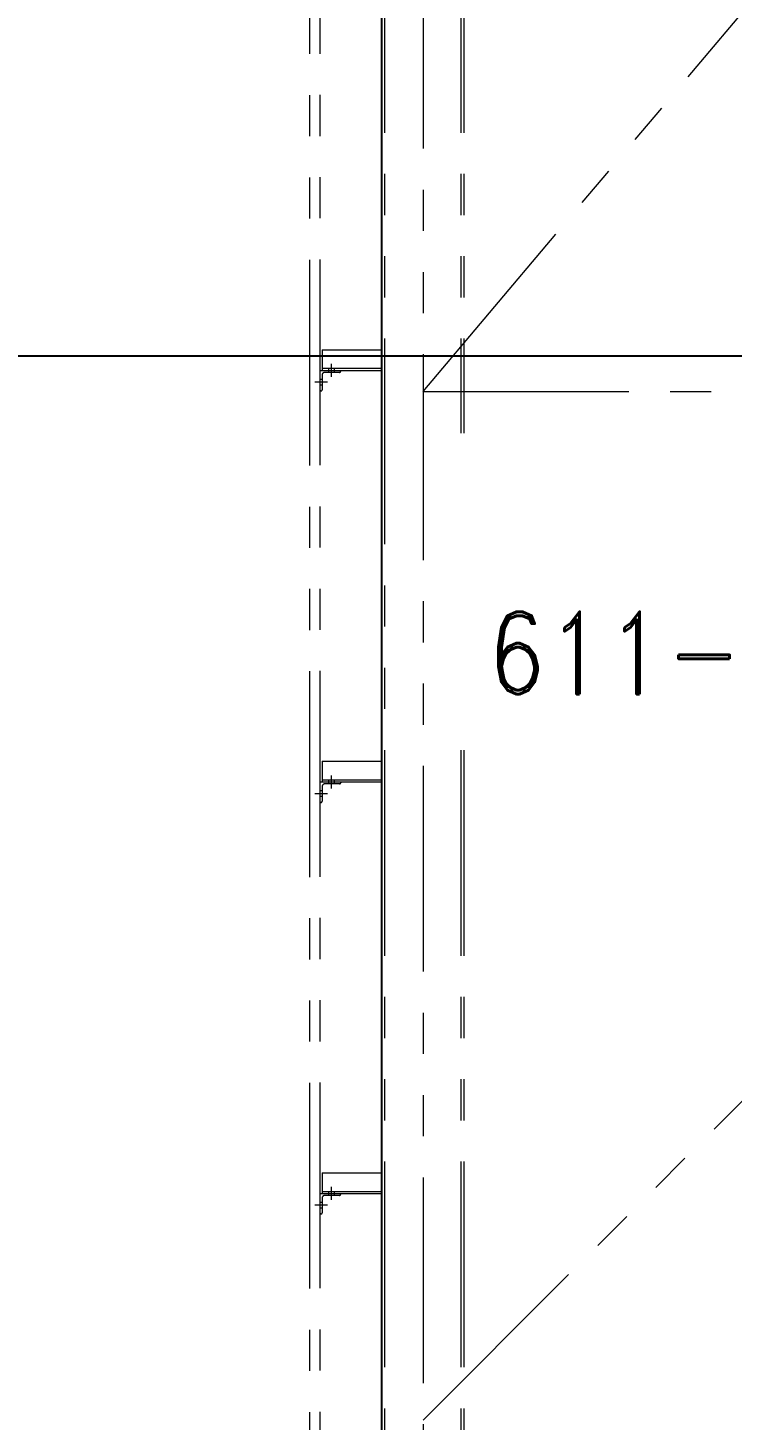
# Model space of a CAD drawing. Header units: inches. Extents: x 0 to 157513, y -28488 to 35640.
# Drawn here: x 6491 to 8202, y 25481 to 28865 of the extents above; entities that cross this region are included whole.
import ezdxf

# ---------------------------------------------------------------- set-up
doc = ezdxf.new("R2010")
doc.units = ezdxf.units.IN
doc.header["$LTSCALE"] = 400
doc.header["$MEASUREMENT"] = 0
doc.linetypes.add('PHANTOM', pattern=[2.5, 1.25, -0.25, 0.25, -0.25, 0.25, -0.25])
doc.layers.add('BF', color=8, linetype='PHANTOM')
doc.layers.add('DIM', color=1, linetype='Continuous')
doc.layers.add('BF STR', color=8, linetype='PHANTOM', lineweight=5)
doc.styles.add('ROMAND', font='romand.shx', dxfattribs={"width": 0.85})
doc.styles.add('ROMANS', font='romans')
doc.dimstyles.new('SAM2 60 SC', dxfattribs={"dimscale": 60, "dimtxt": 2.5, "dimasz": 2.5, "dimexe": 1.25, "dimexo": 0.625, "dimtad": 1, "dimtoh": 1, "dimdec": 0, "dimdsep": 46, "dimtxsty": 'ROMANS', "dimblk": 'OBLIQUE', "dimcen": 2.5, "dimclrd": 1, "dimclre": 1, "dimclrt": 256, "dimadec": 0, "dimazin": 2, "dimtfac": 1, "dimtdec": 0, "dimtofl": 0, "dimtmove": 0, "dimatfit": 3, "dimfxl": 1, "dimtolj": 1, "dimtzin": 0, "dimarcsym": 1})
doc.dimstyles.new('STANDARD$7', dxfattribs={"dimscale": 25, "dimtxt": 2.5, "dimasz": 2.5, "dimexe": 1.5, "dimexo": 1, "dimgap": 1, "dimtad": 1, "dimdec": 3, "dimzin": 12, "dimdsep": 46, "dimtxsty": 'ROMANS', "dimcen": 125, "dimclrd": 1, "dimclre": 1, "dimclrt": 7, "dimadec": 0, "dimazin": 3, "dimtp": 0.051, "dimtm": 0.032, "dimtfac": 0.6, "dimtdec": 3, "dimtmove": 0, "dimatfit": 3, "dimfxl": 1, "dimtvp": 1, "dimtolj": 1, "dimtzin": 0, "dimarcsym": 1})

# ---------------------------------------------------------------- blocks, each defined once
blk = doc.blocks.new('611bf4 strgaele')
at = {"layer": 'BF STR'}
for p, q in [((-272674.8, 37805.5), (-272674.8, 45093.8, 139.3)), ((-272649.8, 37806.2), (-272649.8, 45093.8, 139.3)), ((-272399.8, 45075.7, 139.3), (-272399.8, 36398.2)), ((-272499.8, 36614.1), (-272499.8, 45065.7, 139.3)), ((-272492.8, 36614.1), (-272492.8, 45065.7, 139.3)), ((-272306.8, 36614.1), (-272306.8, 45065.7, 139.3)), ((-272299.8, 36614.1), (-272299.8, 45065.7, 139.3)), ((-272399.8, 41985.7), (-269899.8, 44951.7, 139.3)), ((-272644.8, 42086.7), (-272499.8, 42086.7)), ((-272644.8, 42086.7), (-272644.8, 42036.7)), ((-272649.8, 42036.7), (-272599.8, 42036.7)), ((-272649.8, 41986.7), (-272649.8, 42036.7)), ((-272644.8, 42041.7), (-272499.8, 42041.7)), ((-272644.8, 42036.7), (-272499.8, 42036.7)), ((-272644.8, 42025.7), (-272644.8, 41989.7)), ((-272602.8, 42031.7), (-272638.8, 42031.7)), ((-272628.8, 42031.7), (-272628.8, 42041.7)), ((-272621.8, 42020.7), (-272621.8, 42052.6)), ((-272614.8, 42031.7), (-272614.8, 42041.7)), ((-272599.8, 42036.7), (-272599.8, 42034.7)), ((-272662.7, 42008.7), (-272631.6, 42008.7)), ((-272649.8, 42015.7), (-272644.8, 42015.7)), ((-272649.8, 42001.7), (-272644.8, 42001.7)), ((-272647.8, 41986.7), (-272649.8, 41986.7)), ((-272399.8, 39485.7), (-269899.8, 41985.7)), ((-272399.8, 41985.7), (-267399.8, 41985.7)), ((-272644.8, 41086.7), (-272499.8, 41086.7)), ((-272644.8, 41086.7), (-272644.8, 41036.7)), ((-272644.8, 41041.7), (-272499.8, 41041.7)), ((-272628.8, 41031.7), (-272628.8, 41041.7)), ((-272621.8, 41020.7), (-272621.8, 41052.6)), ((-272614.8, 41031.7), (-272614.8, 41041.7)), ((-272662.7, 41008.7), (-272631.6, 41008.7)), ((-272649.8, 41036.7), (-272599.8, 41036.7)), ((-272649.8, 40986.7), (-272649.8, 41036.7)), ((-272649.8, 41015.7), (-272644.8, 41015.7)), ((-272644.8, 41036.7), (-272499.8, 41036.7)), ((-272644.8, 41025.7), (-272644.8, 40989.7)), ((-272602.8, 41031.7), (-272638.8, 41031.7)), ((-272599.8, 41036.7), (-272599.8, 41034.7)), ((-272649.8, 41001.7), (-272644.8, 41001.7)), ((-272647.8, 40986.7), (-272649.8, 40986.7)), ((-272644.8, 40086.7), (-272499.8, 40086.7)), ((-272644.8, 40086.7), (-272644.8, 40036.7)), ((-272644.8, 40086.7), (-272499.8, 40086.7)), ((-272644.8, 40086.7), (-272644.8, 40036.7)), ((-272649.8, 40036.7), (-272599.8, 40036.7)), ((-272649.8, 39986.7), (-272649.8, 40036.7)), ((-272649.8, 40036.7), (-272599.8, 40036.7)), ((-272649.8, 39986.7), (-272649.8, 40036.7)), ((-272644.8, 40041.7), (-272499.8, 40041.7)), ((-272644.8, 40041.7), (-272499.8, 40041.7)), ((-272644.8, 40036.7), (-272499.8, 40036.7)), ((-272644.8, 40036.7), (-272499.8, 40036.7)), ((-272644.8, 40025.7), (-272644.8, 39989.7)), ((-272644.8, 40025.7), (-272644.8, 39989.7)), ((-272602.8, 40031.7), (-272638.8, 40031.7)), ((-272602.8, 40031.7), (-272638.8, 40031.7)), ((-272628.8, 40031.7), (-272628.8, 40041.7)), ((-272628.8, 40031.7), (-272628.8, 40041.7)), ((-272621.8, 40020.7), (-272621.8, 40052.6)), ((-272621.8, 40020.7), (-272621.8, 40052.6)), ((-272614.8, 40031.7), (-272614.8, 40041.7)), ((-272614.8, 40031.7), (-272614.8, 40041.7)), ((-272599.8, 40036.7), (-272599.8, 40034.7)), ((-272599.8, 40036.7), (-272599.8, 40034.7)), ((-272662.7, 40008.7), (-272631.6, 40008.7)), ((-272662.7, 40008.7), (-272631.6, 40008.7)), ((-272649.8, 40015.7), (-272644.8, 40015.7)), ((-272649.8, 40015.7), (-272644.8, 40015.7)), ((-272649.8, 40001.7), (-272644.8, 40001.7)), ((-272649.8, 40001.7), (-272644.8, 40001.7)), ((-272647.8, 39986.7), (-272649.8, 39986.7)), ((-272647.8, 39986.7), (-272649.8, 39986.7))]:
    blk.add_line(p, q, dxfattribs=at)
for centre, radius, start, end in [((-272638.8, 42025.7), 6, 90, 180), ((-272602.8, 42034.7), 3, 270, 0), ((-272647.8, 41989.7), 3, 270, 0), ((-272638.8, 41025.7), 6, 90, 180), ((-272602.8, 41034.7), 3, 270, 0), ((-272647.8, 40989.7), 3, 270, 0), ((-272638.8, 40025.7), 6, 90, 180), ((-272638.8, 40025.7), 6, 90, 180), ((-272602.8, 40034.7), 3, 270, 0), ((-272602.8, 40034.7), 3, 270, 0), ((-272647.8, 39989.7), 3, 270, 0), ((-272647.8, 39989.7), 3, 270, 0)]:
    blk.add_arc(centre, radius, start, end, dxfattribs=at)
blk = doc.blocks.new('_OBLIQUE')
at = {"color": 0, "linetype": 'ByBlock'}
blk.add_line((-0.5, -0.5), (0.5, 0.5), dxfattribs=at)
blk = doc.blocks.new('*D52')
at = {"color": 1, "lineweight": -2}
for p, q in [((8825.5, 28067.2), (4248.7, 28067.2)), ((4323.7, 24425), (4323.7, 28067.2)), ((7313.4, 24425), (4248.7, 24425))]:
    blk.add_line(p, q, dxfattribs=at)
at = {"layer": 'Defpoints', "color": 0}
for p in [(4323.7, 28067.2), (8863, 28067.2, 385.1), (7350.9, 24425, 236.2)]:
    blk.add_point(p, dxfattribs=at)
at = {"color": 1, "lineweight": -2, "xscale": 150, "yscale": 150, "zscale": 150}
for p, rotation in [((4323.7, 28067.2), 90), ((4323.7, 24425), 270)]:
    blk.add_blockref('_OBLIQUE', p, dxfattribs=dict(at, rotation=rotation))
at = {"insert": (4211.2, 26246.1), "char_height": 150, "attachment_point": 5, "rotation": 90, "style": 'ROMANS'}
blk.add_mtext('\\A1;3642', dxfattribs=at)
blk = doc.blocks.new('*D56')
at = {"color": 1, "lineweight": -2}
for p, q in [((7350.9, 24462.5), (7350.9, 30164.4)), ((8800.9, 24687.5), (8800.9, 30164.4)), ((7350.9, 30089.4), (8800.9, 30089.4))]:
    blk.add_line(p, q, dxfattribs=at)
at = {"layer": 'Defpoints', "color": 0}
for p in [(8800.9, 30089.4), (8800.9, 24650, 385.1), (7350.9, 24425, 236.2)]:
    blk.add_point(p, dxfattribs=at)
at = {"color": 1, "lineweight": -2, "xscale": 150, "yscale": 150, "zscale": 150, "rotation": 180}
blk.add_blockref('_OBLIQUE', (7350.9, 30089.4), dxfattribs=at)
at = {"color": 1, "lineweight": -2, "xscale": 150, "yscale": 150, "zscale": 150}
blk.add_blockref('_OBLIQUE', (8800.9, 30089.4), dxfattribs=at)
at = {"insert": (8075.9, 30201.9), "char_height": 150, "attachment_point": 5, "style": 'ROMANS'}
blk.add_mtext('\\A1;1450', dxfattribs=at)

msp = doc.modelspace()

# ---------------------------------------------------------------- block references
at = {"layer": 'BF'}
msp.add_blockref('611bf4 strgaele', (279850.7, -14004.3, 169.4), dxfattribs=at)

# ---------------------------------------------------------------- leaders
at = {"layer": 'DIM', "annotation_type": 0, "has_hookline": 1, "hookline_direction": 1, "text_width": 1109}
msp.add_leader([(9436.4, 26546.2, 385.1), (8927.2, 27160.8, 385.1), (8727.2, 27160.8, 385.1)], dimstyle='STANDARD$7', override={"dimscale": 80, "dimexe": 1, "dimdec": 2, "dimpost": '', "dimcen": 0.9, "dimadec": 1, "dimtp": 0, "dimtm": 0, "dimtfac": 1, "dimtdec": 0, "dimatfit": 0, "dimfxl": 1.5, "dimtvp": 0, "dimtfillclr": 256}, dxfattribs=at)

# ---------------------------------------------------------------- next in the draw order: texts
at = {"insert": (8647.2, 27779.2, 385.1), "char_height": 200, "attachment_point": 3, "style": 'ROMAND', "bg_fill": 2}
msp.add_mtext('\\P611-BF4', dxfattribs=at)

# ---------------------------------------------------------------- next in the draw order: dimensions: what is measured, and where the dimension line sits
dim = msp.add_linear_dim(base=(8800.9, 30089.4), p1=(7350.9, 24425, 236.2), p2=(8800.9, 24650, 385.1), dimstyle='SAM2 60 SC')
dim.commit()
dim.dimension.update_dxf_attribs({"geometry": '*D56', "text_midpoint": (8075.9, 30201.9)})
dim = msp.add_linear_dim(base=(4323.7, 28067.2), p1=(7350.9, 24425, 236.2), p2=(8863, 28067.2, 385.1), angle=90, dimstyle='SAM2 60 SC')
dim.commit()
dim.dimension.update_dxf_attribs({"geometry": '*D52', "text_midpoint": (4211.2, 26246.1)})

doc.saveas('drawing.dxf')
